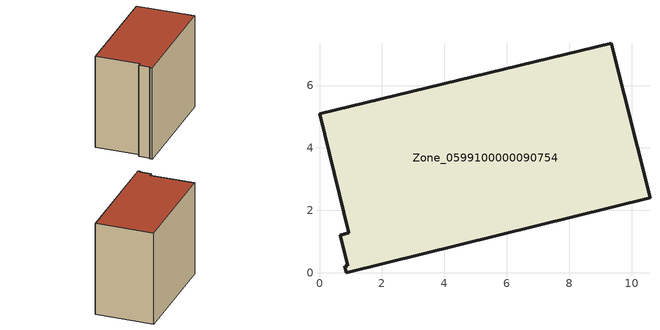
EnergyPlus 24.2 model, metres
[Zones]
Zone_0599100000090754
 floor ground (C_G): 10.59,2.4 0.85,0 0.8,0.21 0.9,0.23 0.66,1.21 0.94,1.28 0,5.1 9.35,7.36 z0
 wall outside (C_F): 0,5.1 0.94,1.28 0.66,1.21 0.9,0.23 0.8,0.21 0.85,0 10.59,2.4 9.35,7.36 0,5.1 z0:8.43
 roof outside (C_R): 0.8,0.21 0.85,0 10.59,2.4 9.35,7.36 0,5.1 0.94,1.28 0.66,1.21 0.9,0.23 z8.43
[BUILDING]
Pand.0599100000090754: North Axis=0; Terrain=City; Loads Convergence Tolerance Value=0.04; Temperature Convergence Tolerance Value=0.4; Solar Distribution=FullExterior; Maximum Number of Warmup Days=25; Minimum Number of Warmup Days=1
[Site:Location]
Rotterdam.The.Hague.AP_ZH_NLD Design_Conditions: Latitude=51.96; Longitude=4.45; Time Zone=1; Elevation=-4.5
[SITE:GROUNDTEMPERATURE:BUILDINGSURFACE]
18, 18, 18, 18, 18, 18, 18, 18, 18, 18, 18, 18
[MATERIAL] Thermal Absorptance=0.9; Solar Absorptance=0.7; Visible Absorptance=0.7
Name | Roughness | Thickness | Conductivity | Density | Specific Heat
G.TI.1975-1991 | MediumSmooth | 0.15 | 0.288461 | 540 | 1210
F.TI.1975-1991 | Rough | 0.3 | 0.230769 | 1920 | 840
R.TI.1975-1991 | MediumRough | 0.2 | 0.153846 | 1500 | 1000
[CONSTRUCTION]
C_G: G.TI.1975-1991
C_F: F.TI.1975-1991
C_R: R.TI.1975-1991
[ZONE]
Zone_0599100000090754: Type=1; Multiplier=1; Ceiling Height=Autocalculate; Volume=Autocalculate; Floor Area=autocalculate; Part of Total Floor Area=Yes
[ZONEINFILTRATION:DESIGNFLOWRATE]
Infil_Zone_0599100000090754: Zone or ZoneList or Space or SpaceList=Zone_0599100000090754; Schedule=AlwaysOn; Design Flow Rate Calculation Method=Flow/Area; Flow Rate per Floor Area=0.003; Constant Term Coefficient=1; Temperature Term Coefficient=0; Velocity Term Coefficient=0; Velocity Squared Term Coefficient=0
[HVACTEMPLATE:ZONE:IDEALLOADSAIRSYSTEM]
Zone_0599100000090754: Maximum Heating Supply Air Temperature=50; Minimum Cooling Supply Air Temperature=13; Maximum Heating Supply Air Humidity Ratio=0.0156; Minimum Cooling Supply Air Humidity Ratio=0.0077; Heating Limit=NoLimit; Cooling Limit=NoLimit; Dehumidification Control Type=ConstantSensibleHeatRatio; Cooling Sensible Heat Ratio=0.7; Dehumidification Setpoint=60; Humidification Control Type=None; Humidification Setpoint=30; Outdoor Air Method=None; Outdoor Air Flow Rate per Person=0.00944; Outdoor Air Flow Rate per Zone Floor Area=0; Outdoor Air Flow Rate per Zone=0; Demand Controlled Ventilation Type=None; Outdoor Air Economizer Type=NoEconomizer; Heat Recovery Type=None; Sensible Heat Recovery Effectiveness=0.7; Latent Heat Recovery Effectiveness=0.65
[ZONECONTROL:THERMOSTAT]
ThermostatControl_Zone_0599100000090754: Zone or ZoneList=Zone_0599100000090754; Control Type Schedule=DualSetpointControlType; Control 1=Thermostat_Zone_0599100000090754; Temperature Difference Between Cutout And Setpoint=0
[THERMOSTATSETPOINT:DUALSETPOINT]
Thermostat_Zone_0599100000090754: Heating Setpoint Temperature Schedule=HeatingSetpoint_Zone_0599100000090754; Cooling Setpoint Temperature Schedule=CoolingSetpoint_Zone_0599100000090754
[SCHEDULE:COMPACT]
HeatingSetpoint_Zone_0599100000090754: Through: 12/31, For: AllDays, Until: 24:00, 21
CoolingSetpoint_Zone_0599100000090754: Through: 12/31, For: AllDays, Until: 24:00, 24
DualSetpointControlType: Through: 12/31, For: AllDays, Until: 24:00, 4
AlwaysOn: Through: 12/31, For: AllDays, Until: 24:00, 1
